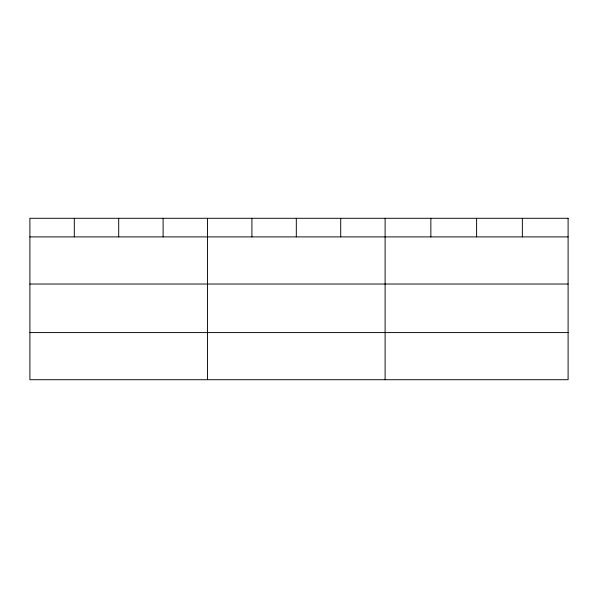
<?xml version="1.0" encoding="UTF-8"?>
<svg xmlns="http://www.w3.org/2000/svg" width="598" height="598" viewBox="0 0 598 598"><rect width="100%" height="100%" fill="white"/><g stroke="black" fill="none" stroke-linecap="round" stroke-linejoin="round"><path stroke-width="0.9" d="M29.9 236.898L568.1 236.898M29.9 284.028L568.1 284.028M29.9 332.585L568.1 332.585M522.353 218.285L522.353 236.898M476.606 218.285L476.606 236.898M430.859 218.285L430.859 236.898M385.112 218.285L385.112 379.715M340.711 218.285L340.711 236.898M296.309 218.285L296.309 236.898M251.908 218.285L251.908 236.898M207.506 218.285L207.506 379.715M163.105 218.285L163.105 236.898M118.703 218.285L118.703 236.898M74.302 218.285L74.302 236.898M568.1 218.285L29.9 218.285L29.9 379.715L568.1 379.715L568.1 218.285"/></g></svg>
